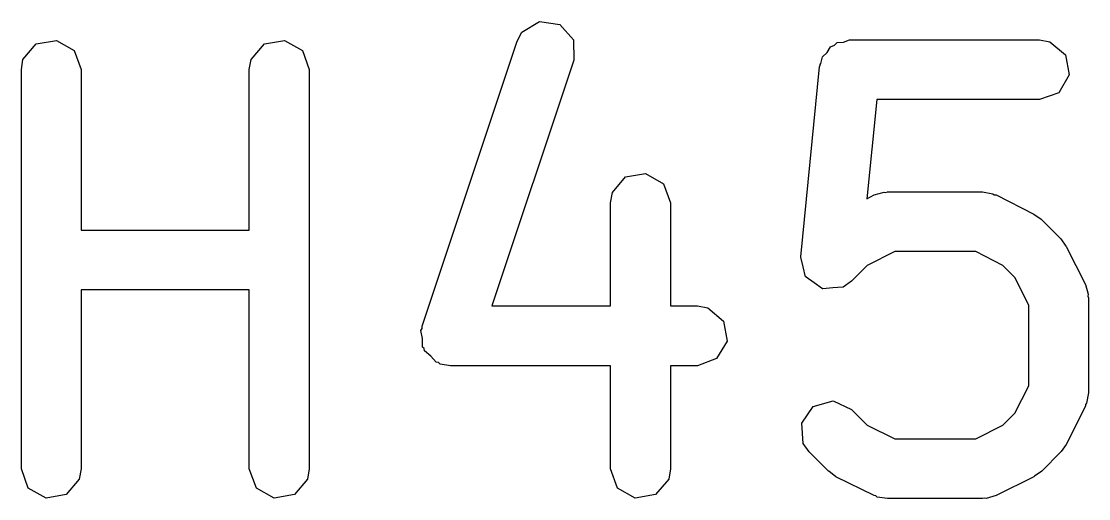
# Model space of a CAD drawing. Extents: x 83 to 202, y -140 to -59.
# Drawn here: x 142.547 to 145.221, y -105.817 to -104.621 of the extents above; entities that cross this region are included whole.
import ezdxf

# ---------------------------------------------------------------- set-up
doc = ezdxf.new("R2010")
doc.units = 0
doc.layers.add('BLACK', color=7, linetype='CONTINUOUS')

msp = doc.modelspace()

# ---------------------------------------------------------------- linework, layer by layer
at = {"layer": 'BLACK', "linetype": 'CONTINUOUS'}
for p, q in [((143.801, -104.648), (143.845, -104.621)), ((143.845, -104.621), (143.896, -104.629)), ((143.896, -104.629), (143.93, -104.667)), ((143.789, -104.671), (143.801, -104.648)), ((142.551, -104.717), (142.584, -104.677)), ((142.584, -104.677), (142.635, -104.669)), ((142.635, -104.669), (142.679, -104.694)), ((143.123, -104.717), (143.156, -104.677)), ((143.156, -104.677), (143.206, -104.669)), ((143.206, -104.669), (143.251, -104.694)), ((143.551, -105.385), (143.789, -104.671)), ((143.93, -104.667), (143.931, -104.718)), ((144.566, -104.699), (144.574, -104.685)), ((144.574, -104.685), (144.584, -104.681)), ((144.584, -104.681), (144.591, -104.674)), ((144.591, -104.674), (144.607, -104.673)), ((144.607, -104.673), (144.622, -104.667)), ((144.622, -104.667), (145.098, -104.667)), ((145.098, -104.667), (145.124, -104.672)), ((145.124, -104.672), (145.163, -104.705)), ((142.679, -104.694), (142.697, -104.742)), ((143.251, -104.694), (143.268, -104.742)), ((144.55, -104.727), (144.554, -104.71)), ((144.554, -104.71), (144.566, -104.699)), ((145.163, -104.705), (145.172, -104.755)), ((142.547, -104.742), (142.551, -104.717)), ((143.118, -104.742), (143.123, -104.717)), ((143.931, -104.718), (143.726, -105.334)), ((144.5, -105.211), (144.547, -104.735)), ((144.547, -104.735), (144.548, -104.731)), ((144.548, -104.729), (144.55, -104.727)), ((144.548, -104.731), (144.548, -104.729)), ((142.547, -105.742), (142.547, -104.742)), ((142.697, -104.742), (142.697, -105.144)), ((143.118, -105.144), (143.118, -104.742)), ((143.268, -104.742), (143.268, -105.742)), ((145.172, -104.755), (145.146, -104.8)), ((144.69, -104.817), (144.665, -105.066)), ((145.098, -104.817), (144.69, -104.817)), ((145.146, -104.8), (145.098, -104.817)), ((144.061, -105.011), (144.111, -105.002)), ((144.111, -105.002), (144.156, -105.028)), ((144.028, -105.05), (144.061, -105.011)), ((144.156, -105.028), (144.173, -105.076)), ((144.023, -105.076), (144.028, -105.05)), ((144.665, -105.066), (144.684, -105.056)), ((144.684, -105.056), (144.709, -105.049)), ((144.709, -105.049), (144.713, -105.05)), ((144.713, -105.05), (144.717, -105.048)), ((144.717, -105.048), (144.955, -105.048)), ((144.955, -105.048), (144.981, -105.053)), ((144.981, -105.053), (144.984, -105.056)), ((144.984, -105.056), (144.989, -105.056)), ((144.989, -105.056), (145.084, -105.104)), ((144.023, -105.334), (144.023, -105.076)), ((144.173, -105.076), (144.173, -105.334)), ((145.084, -105.104), (145.102, -105.117)), ((145.102, -105.117), (145.104, -105.118)), ((145.104, -105.118), (145.151, -105.166)), ((142.697, -105.144), (143.118, -105.144)), ((145.151, -105.166), (145.164, -105.184)), ((145.164, -105.184), (145.165, -105.185)), ((145.165, -105.185), (145.213, -105.28)), ((144.5, -105.212), (144.5, -105.211)), ((144.506, -105.236), (144.5, -105.212)), ((144.5, -105.212), (144.5, -105.212)), ((144.735, -105.198), (144.666, -105.233)), ((144.938, -105.198), (144.735, -105.198)), ((145.006, -105.233), (144.938, -105.198)), ((144.512, -105.261), (144.506, -105.236)), ((144.666, -105.233), (144.627, -105.272)), ((145.036, -105.263), (145.006, -105.233)), ((144.513, -105.261), (144.512, -105.261)), ((144.513, -105.262), (144.513, -105.261)), ((144.533, -105.276), (144.513, -105.262)), ((144.627, -105.272), (144.606, -105.287)), ((145.071, -105.332), (145.036, -105.263)), ((143.118, -105.294), (142.697, -105.294)), ((142.697, -105.294), (142.697, -105.742)), ((143.118, -105.742), (143.118, -105.294)), ((144.554, -105.291), (144.533, -105.276)), ((144.555, -105.291), (144.554, -105.291)), ((144.554, -105.291), (144.554, -105.291)), ((144.58, -105.289), (144.555, -105.291)), ((144.605, -105.287), (144.58, -105.289)), ((144.606, -105.287), (144.605, -105.287)), ((144.605, -105.287), (144.605, -105.287)), ((145.213, -105.28), (145.22, -105.305)), ((145.22, -105.305), (145.219, -105.31)), ((145.219, -105.31), (145.221, -105.314)), ((145.221, -105.314), (145.221, -105.552)), ((143.726, -105.334), (144.023, -105.334)), ((144.173, -105.334), (144.241, -105.334)), ((144.241, -105.334), (144.267, -105.339)), ((144.267, -105.339), (144.306, -105.372)), ((145.071, -105.534), (145.071, -105.332)), ((144.306, -105.372), (144.315, -105.422)), ((143.548, -105.396), (143.551, -105.391)), ((143.552, -105.416), (143.548, -105.396)), ((143.551, -105.391), (143.551, -105.385)), ((143.552, -105.437), (143.552, -105.416)), ((144.315, -105.422), (144.289, -105.466)), ((143.556, -105.441), (143.552, -105.437)), ((143.557, -105.447), (143.556, -105.441)), ((143.573, -105.46), (143.557, -105.447)), ((143.586, -105.475), (143.573, -105.46)), ((143.592, -105.476), (143.586, -105.475)), ((143.596, -105.48), (143.592, -105.476)), ((143.622, -105.484), (143.596, -105.48)), ((144.023, -105.484), (143.622, -105.484)), ((144.023, -105.742), (144.023, -105.484)), ((144.241, -105.484), (144.173, -105.484)), ((144.173, -105.484), (144.173, -105.742)), ((144.289, -105.466), (144.241, -105.484)), ((145.036, -105.603), (145.071, -105.534)), ((145.221, -105.552), (145.216, -105.578)), ((144.502, -105.628), (144.531, -105.586)), ((144.531, -105.586), (144.581, -105.572)), ((144.581, -105.572), (144.627, -105.594)), ((144.627, -105.594), (144.666, -105.633)), ((145.213, -105.585), (145.165, -105.681)), ((145.216, -105.578), (145.213, -105.581)), ((145.213, -105.581), (145.213, -105.585)), ((145.006, -105.633), (145.036, -105.603)), ((144.506, -105.679), (144.502, -105.628)), ((144.666, -105.633), (144.735, -105.667)), ((144.938, -105.667), (145.006, -105.633)), ((144.735, -105.667), (144.938, -105.667)), ((144.521, -105.7), (144.506, -105.679)), ((144.569, -105.748), (144.521, -105.7)), ((145.151, -105.7), (145.104, -105.748)), ((145.152, -105.699), (145.151, -105.7)), ((145.165, -105.681), (145.152, -105.699)), ((142.564, -105.791), (142.547, -105.742)), ((142.697, -105.742), (142.692, -105.768)), ((143.136, -105.791), (143.118, -105.742)), ((143.268, -105.742), (143.264, -105.768)), ((144.041, -105.791), (144.023, -105.742)), ((144.173, -105.742), (144.169, -105.768)), ((144.57, -105.748), (144.569, -105.748)), ((144.588, -105.762), (144.57, -105.748)), ((145.104, -105.748), (145.085, -105.761)), ((142.692, -105.768), (142.659, -105.807)), ((143.264, -105.768), (143.231, -105.807)), ((144.169, -105.768), (144.136, -105.807)), ((144.684, -105.809), (144.588, -105.762)), ((145.084, -105.762), (144.989, -105.809)), ((145.085, -105.761), (145.084, -105.762)), ((142.609, -105.816), (142.564, -105.791)), ((142.659, -105.807), (142.609, -105.816)), ((143.18, -105.816), (143.136, -105.791)), ((143.231, -105.807), (143.18, -105.816)), ((144.085, -105.816), (144.041, -105.791)), ((144.136, -105.807), (144.085, -105.816)), ((144.688, -105.81), (144.684, -105.809)), ((144.691, -105.813), (144.688, -105.81)), ((144.989, -105.809), (144.964, -105.817)), ((144.717, -105.817), (144.691, -105.813)), ((144.955, -105.817), (144.717, -105.817)), ((144.959, -105.816), (144.955, -105.817)), ((144.964, -105.817), (144.959, -105.816))]:
    msp.add_line(p, q, dxfattribs=at)

doc.saveas('drawing.dxf')
